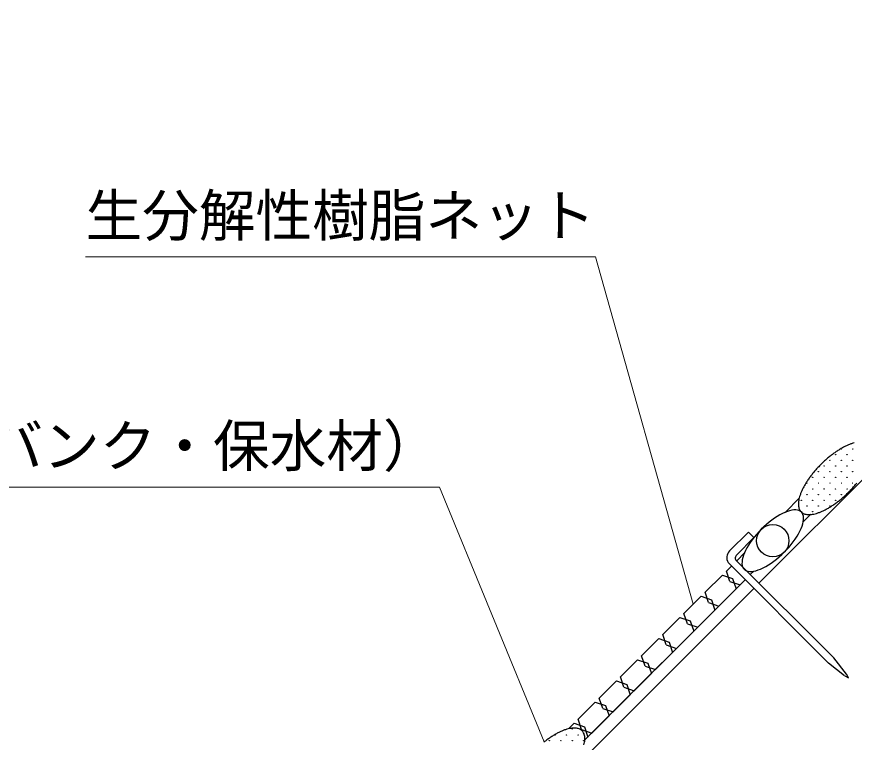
# Model space of a CAD drawing. Units: millimetres, scale not verified. Extents: x 200 to 8200, y 200 to 5825.
# Drawn here: x 1163 to 2198, y 3038 to 3935 of the extents above; entities that cross this region are included whole.
import ezdxf
from ezdxf.enums import TextEntityAlignment as Align

# ---------------------------------------------------------------- set-up
doc = ezdxf.new("R2010")
doc.units = ezdxf.units.MM
doc.header["$LTSCALE"] = 20
doc.layers.add('C-STR', color=6, linetype='Continuous', lineweight=25)
doc.layers.add('C-STR-HTXT', color=1, linetype='Continuous', lineweight=13)
doc.styles.add('ＭＳ ゴシック', font='')
doc.styles.get('ＭＳ ゴシック').set_extended_font_data('MS Gothic')

msp = doc.modelspace()

# ---------------------------------------------------------------- linework, layer by layer
at = {"layer": 'C-STR', "color": 7}
for p, q in [((2079.96, 3234.97), (2780.17, 3935.18)), ((2130.19, 3340.36), (2112.31, 3322.47)), ((2132.46, 3322.83), (2131.09, 3323.93)), ((2133.56, 3322.83), (2132.46, 3321.46)), ((2132.46, 3322.83), (2133.13, 3322.27)), ((2134.38, 3319.84), (2133.56, 3321.46)), ((2102.54, 3317.4), (2099.23, 3315.23)), ((2134.8, 3311.02), (2144.1, 3320.32)), ((2134.8, 3311.02), (2135.13, 3313.54)), ((2134.8, 3311.02), (2135.13, 3313.54)), ((2133.28, 3305.47), (2134.18, 3308.32)), ((2134.18, 3308.32), (2134.8, 3311.02)), ((2134.18, 3308.32), (2134.8, 3311.02)), ((2043.68, 3274.82), (2066.98, 3298.11)), ((2073.78, 3291.32), (2052.52, 3270.06)), ((2073.78, 3291.32), (2066.98, 3298.11)), ((2128.97, 3296.17), (2130.67, 3299.37)), ((2062.31, 3272.47), (2052.97, 3263.14)), ((2111.25, 3273.33), (2114.28, 3276.47)), ((2041.82, 3260.39), (2166.06, 3136.14)), ((2052.22, 3262.71), (2172.43, 3142.51)), ((2091.68, 3257.55), (2094.98, 3259.71)), ((2094.98, 3259.71), (2098.3, 3262.09)), ((2046.02, 3256.19), (2039.74, 3249.9)), ((2043.98, 3237.18), (2039.74, 3249.9)), ((2060.65, 3253.49), (2061.75, 3252.12)), ((2069.35, 3245.58), (2073.56, 3249.78)), ((2088.41, 3255.61), (2091.68, 3257.55)), ((2034.79, 3244.95), (2013.57, 3223.74)), ((2034.79, 3244.95), (2047.51, 3240.71)), ((2047.51, 3240.71), (2051.76, 3227.98)), ((2056.71, 3232.93), (2062.99, 3239.22)), ((1372.82, 2527.83), (2073.6, 3228.61)), ((1865.37, 3041.6), (2056.71, 3232.93)), ((2043.98, 3237.18), (2056.71, 3232.93)), ((2008.62, 3218.79), (1987.41, 3197.58)), ((2008.62, 3218.79), (2021.35, 3214.55)), ((2017.82, 3211.01), (2013.57, 3223.74)), ((2030.54, 3206.77), (2051.76, 3227.98)), ((2017.82, 3211.01), (2030.54, 3206.77)), ((2021.35, 3214.55), (2025.59, 3201.82)), ((1991.65, 3184.85), (1987.41, 3197.58)), ((2004.38, 3180.61), (2025.59, 3201.82)), ((1982.46, 3192.63), (1961.25, 3171.41)), ((1982.46, 3192.63), (1995.19, 3188.39)), ((1995.19, 3188.39), (1999.43, 3175.66)), ((1991.65, 3184.85), (2004.38, 3180.61)), ((1956.3, 3166.46), (1935.08, 3145.25)), ((1956.3, 3166.46), (1969.03, 3162.22)), ((1965.49, 3158.69), (1961.25, 3171.41)), ((1978.22, 3154.44), (1999.43, 3175.66)), ((1965.49, 3158.69), (1978.22, 3154.44)), ((1969.03, 3162.22), (1973.27, 3149.49)), ((1952.06, 3128.28), (1973.27, 3149.49)), ((1930.13, 3140.3), (1908.92, 3119.09)), ((1930.13, 3140.3), (1942.86, 3136.06)), ((1939.33, 3132.52), (1935.08, 3145.25)), ((1942.86, 3136.06), (1947.11, 3123.33)), ((2185.86, 3120.59), (2166.06, 3136.14)), ((2187.98, 3122.71), (2172.43, 3142.51)), ((1939.33, 3132.52), (1952.06, 3128.28)), ((1913.16, 3106.36), (1908.92, 3119.09)), ((1925.89, 3102.12), (1947.11, 3123.33)), ((2186.01, 3120.44), (2190.61, 3117.96)), ((2190.61, 3117.96), (2188.13, 3122.56)), ((1903.97, 3114.14), (1882.76, 3092.93)), ((1903.97, 3114.14), (1916.7, 3109.9)), ((1913.16, 3106.36), (1925.89, 3102.12)), ((1916.7, 3109.9), (1920.94, 3097.17)), ((1899.73, 3075.96), (1920.94, 3097.17)), ((1877.81, 3087.98), (1856.6, 3066.76)), ((1877.81, 3087.98), (1890.54, 3083.73)), ((1887, 3080.2), (1882.76, 3092.93)), ((1890.54, 3083.73), (1894.78, 3071.01)), ((1887, 3080.2), (1899.73, 3075.96)), ((1860.84, 3054.03), (1856.6, 3066.76)), ((1873.57, 3049.79), (1894.78, 3071.01)), ((1851.65, 3061.81), (1845.34, 3055.51)), ((1851.65, 3061.81), (1864.37, 3057.57)), ((1860.84, 3054.03), (1873.57, 3049.79)), ((1864.37, 3057.57), (1868.62, 3044.84))]:
    msp.add_line(p, q, dxfattribs=at)
for points in [[(2123.17, 3325.49), (2120.65, 3325.16), (2117.96, 3324.55), (2115.1, 3323.65), (2112.11, 3322.47), (2109, 3321.03), (2105.8, 3319.34), (2102.54, 3317.4), (2099.23, 3315.23)], [(2112.11, 3322.47), (2109, 3321.03), (2105.8, 3319.34), (2102.54, 3317.4), (2099.23, 3315.23)], [(2132.46, 3322.83), (2131.09, 3323.93), (2129.47, 3324.75), (2127.6, 3325.28), (2125.49, 3325.53), (2123.17, 3325.49), (2120.65, 3325.16), (2117.96, 3324.55), (2115.1, 3323.65)], [(2135.13, 3313.54), (2135.17, 3315.86), (2134.92, 3317.96), (2134.38, 3319.84), (2133.56, 3321.46)], [(2099.23, 3315.23), (2095.91, 3312.86), (2092.6, 3310.28), (2089.32, 3307.54), (2086.1, 3304.64), (2082.96, 3301.62), (2079.94, 3298.48), (2077.04, 3295.26)], [(2130.67, 3299.37), (2132.11, 3302.47), (2133.28, 3305.47), (2134.18, 3308.32)], [(2079.94, 3298.48), (2077.04, 3295.26), (2074.3, 3291.98), (2071.72, 3288.67), (2069.35, 3285.35), (2067.18, 3282.04), (2065.24, 3278.78), (2063.55, 3275.58), (2062.11, 3272.47), (2060.93, 3269.48)], [(2124.86, 3289.6), (2127.03, 3292.9), (2128.97, 3296.17)], [(2114.28, 3276.47), (2117.17, 3279.69), (2119.92, 3282.96)], [(2119.92, 3282.96), (2122.49, 3286.28), (2124.86, 3289.6)], [(2101.62, 3264.66), (2104.89, 3267.41), (2108.11, 3270.3), (2111.25, 3273.33)], [(2060.93, 3269.48), (2060.03, 3266.62), (2059.42, 3263.93), (2059.09, 3261.41), (2059.05, 3259.09)], [(2059.42, 3263.93), (2059.09, 3261.41), (2059.05, 3259.09), (2059.3, 3256.98), (2059.83, 3255.11), (2060.65, 3253.49)], [(2094.98, 3259.71), (2098.3, 3262.09), (2101.62, 3264.66)], [(2061.75, 3252.12), (2063.12, 3251.02), (2064.74, 3250.2), (2066.62, 3249.66), (2068.72, 3249.41), (2071.04, 3249.45), (2073.56, 3249.78), (2076.26, 3250.4), (2079.11, 3251.3), (2082.11, 3252.47)], [(2082.11, 3252.47), (2085.21, 3253.91), (2088.41, 3255.61)]]:
    msp.add_lwpolyline(points, dxfattribs=at)
at = {"layer": 'C-STR'}
for centre in [(2174.7, 3393.97), (2181.77, 3401.04), (2188.84, 3393.97), (2195.91, 3401.04), (2167.63, 3386.9), (2181.77, 3386.9), (2195.91, 3386.9), (2160.56, 3379.83), (2174.7, 3379.83), (2188.84, 3379.83), (2146.42, 3365.69), (2153.49, 3372.76), (2160.56, 3365.69), (2167.63, 3372.76), (2174.7, 3365.69), (2181.77, 3372.76), (2188.84, 3365.69), (2195.91, 3372.76), (2139.34, 3358.62), (2153.49, 3358.62), (2167.63, 3358.62), (2181.77, 3358.62), (2195.91, 3358.62), (2139.34, 3344.47), (2146.42, 3351.55), (2153.49, 3344.47), (2160.56, 3351.55), (2167.63, 3344.47), (2174.7, 3351.55), (2181.77, 3344.47), (2188.84, 3351.55), (2132.27, 3337.4), (2146.42, 3337.4), (2160.56, 3337.4), (2174.7, 3337.4), (2132.27, 3323.26), (2139.34, 3330.33), (2146.42, 3323.26), (2153.49, 3330.33), (2167.63, 3330.33), (1849.43, 3054.56), (1828.22, 3047.49), (1842.36, 3047.49), (1856.5, 3047.49), (1821.15, 3040.42), (1835.29, 3040.42), (1849.43, 3040.42), (1863.57, 3040.42)]:
    msp.add_circle(centre, 0.2, dxfattribs=at)
at = {"layer": 'C-STR', "color": 3}
msp.add_circle((2097.11, 3287.47), 20, dxfattribs=at)
at = {"layer": 'C-STR'}
for centre, radius, start, end in [((2222.38, 3331.79), 80.7, 115.88807, 118.91043), ((2217.1, 3342.82), 68.47, 112.56416, 115.93892), ((2212.67, 3353.64), 56.77, 108.80326, 112.62927), ((2209.27, 3363.84), 46.02, 104.48295, 108.88657), ((2246.21, 3294.03), 125.4, 126.44944, 128.69699), ((2240.58, 3301.71), 115.88, 124.09737, 126.46771), ((2234.47, 3310.81), 104.92, 121.58723, 124.12134), ((2228.28, 3320.97), 93.02, 118.87071, 121.6182), ((2256.41, 3281.85), 141.29, 132.92974, 135.00204), ((2254.46, 3283.96), 138.42, 130.83354, 132.93555), ((2250.95, 3288.05), 133.03, 128.68346, 130.84298), ((2251.01, 3286.61), 134.09, 139.16557, 141.30799), ((2254.78, 3283.35), 139.08, 137.06943, 139.16148), ((2256.56, 3281.69), 141.52, 134.99959, 137.06863), ((2237.93, 3296.69), 117.58, 143.54942, 145.8855), ((2245.34, 3291.18), 126.81, 141.31555, 143.53803), ((2208.29, 3314.91), 82.76, 151.12721, 154.07429), ((2219.03, 3308.94), 95.05, 148.4111, 151.1), ((2229.04, 3302.74), 106.83, 145.90127, 148.39016), ((2092.49, 3445.88), 139.08, 317.06943, 319.16148), ((2096.25, 3442.62), 134.09, 319.16557, 321.30799), ((2176.05, 3328.49), 47.74, 161.19243, 165.43805), ((2186.38, 3324.91), 58.67, 157.43247, 161.135), ((2197.26, 3320.32), 70.48, 154.1093, 157.38763), ((2092.8, 3445.27), 138.42, 310.83354, 312.93555), ((2090.86, 3447.38), 141.29, 312.92974, 315.00204), ((2090.7, 3447.55), 141.52, 314.99959, 317.06863), ((2151.69, 3332.89), 22.91, 176.48617, 183.40483), ((2158.46, 3332.41), 29.7, 170.54559, 176.36653), ((2166.64, 3330.98), 38.01, 165.51163, 170.45142), ((2106.68, 3427.52), 115.88, 304.09737, 306.46771), ((2101.06, 3435.2), 125.4, 306.44944, 308.69699), ((2096.31, 3441.18), 133.03, 308.68346, 310.84298), ((2146.45, 3332.62), 17.67, 183.55372, 191.78451), ((2142.74, 3331.89), 13.89, 191.96106, 201.63519), ((2140.46, 3331.03), 11.45, 201.82403, 212.84859), ((2139.42, 3330.39), 10.23, 213.01144, 224.93151), ((2139.34, 3330.33), 10.13, 225.01386, 237.04319), ((2139.91, 3331.19), 11.17, 237.01037, 248.317), ((2138, 3365.39), 46.02, 284.48295, 288.88657), ((2134.59, 3375.59), 56.77, 288.80326, 292.62927), ((2130.17, 3386.41), 68.47, 292.56416, 295.93892), ((2124.88, 3397.45), 80.7, 295.88807, 298.91043), ((2118.98, 3408.26), 93.02, 298.87071, 301.6182), ((2112.79, 3418.43), 104.92, 301.58723, 304.12134), ((2140.76, 3333.25), 13.39, 248.18546, 258.21829), ((2141.54, 3336.71), 16.94, 258.03825, 266.62353), ((2141.9, 3341.69), 21.93, 266.44052, 273.66849), ((2141.57, 3348.21), 28.46, 273.50678, 279.5811), ((2140.31, 3356.17), 36.52, 279.44789, 284.58906), ((1863.54, 2989.27), 68.47, 112.56416, 115.93892), ((1859.12, 3000.09), 56.77, 108.80326, 112.62927), ((1855.71, 3010.29), 46.02, 104.48295, 108.88657), ((1853.4, 3019.51), 36.52, 99.44789, 104.58906), ((1852.14, 3027.47), 28.46, 93.50678, 99.5811), ((1851.81, 3033.99), 21.93, 86.44052, 93.66849), ((1852.17, 3038.97), 16.94, 78.03825, 86.62353), ((1852.95, 3042.43), 13.39, 68.18546, 78.21829), ((1853.8, 3044.48), 11.17, 57.01037, 68.317), ((1854.37, 3045.35), 10.13, 45.01386, 57.04319), ((1854.29, 3045.29), 10.23, 33.01144, 44.93151), ((1887.03, 2948.15), 115.88, 124.09737, 126.46771), ((1880.92, 2957.25), 104.92, 121.58723, 124.12134), ((1874.73, 2967.41), 93.02, 118.87071, 121.6182), ((1868.83, 2978.23), 80.7, 115.88807, 118.91043), ((1853.25, 3044.65), 11.45, 21.82403, 32.84859), ((1850.97, 3043.79), 13.89, 11.96106, 21.63519), ((1847.26, 3043.06), 17.67, 3.55372, 11.78451), ((1842.02, 3042.79), 22.91, 356.48617, 3.40483), ((1892.65, 2940.48), 125.4, 126.44944, 128.69699), ((1827.07, 3044.7), 38.01, 345.51163, 350.45142), ((1835.25, 3043.27), 29.7, 350.54559, 356.36653)]:
    msp.add_arc(centre, radius, start, end, dxfattribs=at)
at = {"layer": 'C-STR', "color": 7}
for centre, radius, start, end in [((2052.36, 3266.36), 12.12, 135.74558, 209.52089), ((2055.76, 3266.25), 5, 130.32386, 225)]:
    msp.add_arc(centre, radius, start, end, dxfattribs=at)
at = {"layer": 'C-STR-HTXT'}
for p, q in [((1247.96, 3638.42), (1877.96, 3638.42)), ((1998.84, 3209), (1877.96, 3638.42)), ((495.54, 3353.68), (1685.54, 3353.68)), ((1685.54, 3353.68), (1814.75, 3038.84))]:
    msp.add_line(p, q, dxfattribs=at)

# ---------------------------------------------------------------- texts
at = {"layer": 'C-STR-HTXT', "color": 7, "style": 'ＭＳ ゴシック'}
for s, p in [('生分解性樹脂ネット', (1247.96, 3648.42)), ('表土袋（表土シードバンク・保水材）', (495.54, 3363.68))]:
    msp.add_text(s, height=51.32, dxfattribs=at).set_placement(p, align=Align.BOTTOM_LEFT)

doc.saveas('drawing.dxf')
